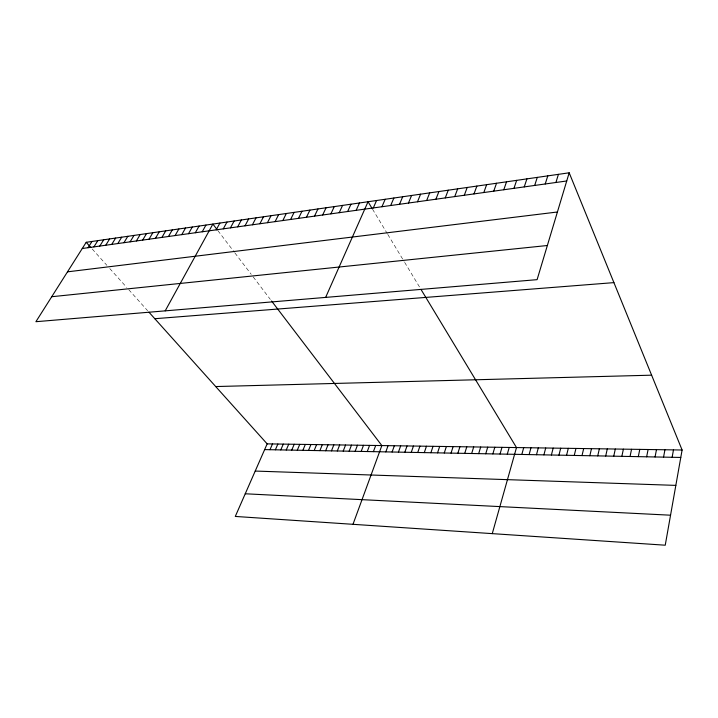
<?xml version="1.0" encoding="UTF-8"?>
<svg xmlns="http://www.w3.org/2000/svg" width="718" height="718" viewBox="0 0 718 718"><rect width="100%" height="100%" fill="white"/><g stroke="black" fill="none" stroke-linecap="round" stroke-linejoin="round"><path stroke-width="0.54" stroke-dasharray="3.59 2.69" d="M92.209 248.984L106.892 265.337M109.764 268.541L126.682 287.379M128.746 289.677L147.612 310.697M217.886 230.631L234.31 252.162M234.912 252.942L251.246 274.357M253.194 276.906L270.327 299.379M372.534 209.18L387.253 233.556M387.792 234.436L404.081 261.424M404.665 262.375L420.389 288.421"/><path stroke-width="1.08" d="M569.186 172.796L537.1 279.661L35.9 321.709L86.205 242.298L569.186 172.796L682.1 450.015L665.236 545.204L235.289 516.439L267.159 443.868L148.922 312.159M672.129 457.285L673.475 449.89M663.549 457.124L664.94 449.764M655.058 456.962L656.476 449.639M646.64 456.81L648.094 449.513M638.302 456.648L639.783 449.387M630.036 456.495L631.553 449.271M621.851 456.343L623.395 449.145M613.737 456.181L615.308 449.028M605.696 456.038L607.293 448.912M597.726 455.885L599.359 448.795M589.837 455.733L591.488 448.678M582.011 455.589L583.689 448.562M574.247 455.445L575.962 448.445M566.565 455.293L568.297 448.328M558.945 455.149L560.704 448.22M551.388 455.015L553.174 448.104M543.903 454.871L545.707 447.996M536.481 454.727L538.312 447.888M529.121 454.593L530.97 447.781M521.824 454.449L523.7 447.673M492.261 533.636L516.493 447.565L420.936 289.327M507.285 454.18L509.206 447.458M500.033 454.045L501.981 447.35M492.853 453.911L494.819 447.242M485.736 453.776L487.719 447.134M478.673 453.641L480.683 447.036M471.672 453.507L473.7 446.928M555.911 182.489L558.416 174.339M464.734 453.381L466.781 446.829M545.222 183.979L547.789 175.874M457.851 453.246L459.924 446.722M451.03 453.121L453.121 446.623M534.677 185.45L537.279 177.382M444.262 452.995L446.372 446.524M524.248 186.904L526.904 178.881M437.549 452.861L439.676 446.425M430.899 452.744L433.035 446.327M424.293 452.618L426.456 446.228M513.953 188.34L516.655 180.353M417.75 452.493L419.931 446.129M503.785 189.758L506.531 181.807M411.261 452.367L413.451 446.04M404.817 452.25L407.034 445.941M493.733 191.159L496.524 183.252M398.436 452.125L400.662 445.851M392.1 452.008L394.344 445.752M483.806 192.541L486.642 184.67M385.817 451.891L388.07 445.663M473.997 193.914L476.869 186.079M352.987 524.32L381.85 445.573L271.566 301.004M373.396 451.658L375.685 445.474M464.304 195.26L467.212 187.47M367.266 451.541L369.564 445.384M361.181 451.425L363.496 445.295M454.727 196.597L457.671 188.843M355.141 451.308L357.474 445.205M445.259 197.917L448.238 190.198M349.145 451.2L351.497 445.115M343.204 451.084L345.564 445.034M337.307 450.976L339.677 444.945M435.898 199.218L438.922 191.544M331.456 450.868L333.843 444.855M325.649 450.76L328.054 444.774M426.645 200.51L429.705 192.864M319.896 450.644L322.301 444.684M417.499 201.785L420.595 194.174M314.179 450.536L316.593 444.604M308.507 450.437L310.939 444.523M408.461 203.041L411.585 195.476M302.87 450.33L305.321 444.433M297.288 450.222L299.747 444.352M399.522 204.289L402.681 196.759M291.741 450.114L294.209 444.271M286.24 450.015L288.717 444.191M390.682 205.519L393.877 198.024M280.783 449.908L283.269 444.11M381.949 206.739L385.171 199.272M275.362 449.809L277.857 444.029M269.977 449.71L272.49 443.948M373.306 207.942L376.555 200.51M325.64 297.405L368.038 201.74L371.978 208.256M356.155 210.338L359.458 202.979M347.638 211.523L350.976 204.199M339.219 212.699L342.576 205.402M330.89 213.856L334.283 206.596M322.66 215.005L326.071 207.78M314.511 216.145L317.948 208.947M306.451 217.267L309.916 210.105M298.491 218.371L301.973 211.245M290.602 219.475L294.111 212.375M282.802 220.561L286.329 213.497M275.084 221.638L278.638 214.61M267.455 222.697L271.018 215.705M259.898 223.756L263.488 216.782M252.422 224.797L256.03 217.859M245.026 225.829L248.652 218.918M237.703 226.843L241.356 219.968M230.46 227.857L234.122 221.009M223.289 228.854L226.969 222.041M216.199 229.841L219.887 223.065M165.194 310.867L212.878 224.07L217.258 229.805M202.216 231.797L205.94 225.066M195.332 232.749L199.074 226.053M188.52 233.7L192.271 227.032M181.771 234.642L185.54 228.001M175.084 235.576L178.872 228.961M168.47 236.5L172.266 229.913M161.927 237.407L165.732 230.855M155.438 238.313L159.261 231.788M149.012 239.211L152.844 232.704M142.658 240.099L146.499 233.619M136.357 240.97L140.207 234.526M130.12 241.84L133.979 235.423M123.936 242.702L127.813 236.312M117.815 243.555L121.701 237.191M111.748 244.398L115.643 238.062M105.743 245.242L109.648 238.923M99.793 246.068L103.706 239.776M93.896 246.893L97.819 240.629M88.063 247.701L91.985 241.463M82.274 248.509L566.726 180.981M67.492 271.844L557.419 211.998M51.732 296.722L547.358 245.511M154.81 318.711L613.917 282.623M215.705 386.553L651.621 375.182M267.159 443.868L682.1 450.015M264.637 449.603L680.781 457.447M255.222 471.062L675.835 485.386M245.242 493.778L670.549 515.201M86.205 242.298L90.809 247.423"/></g></svg>
